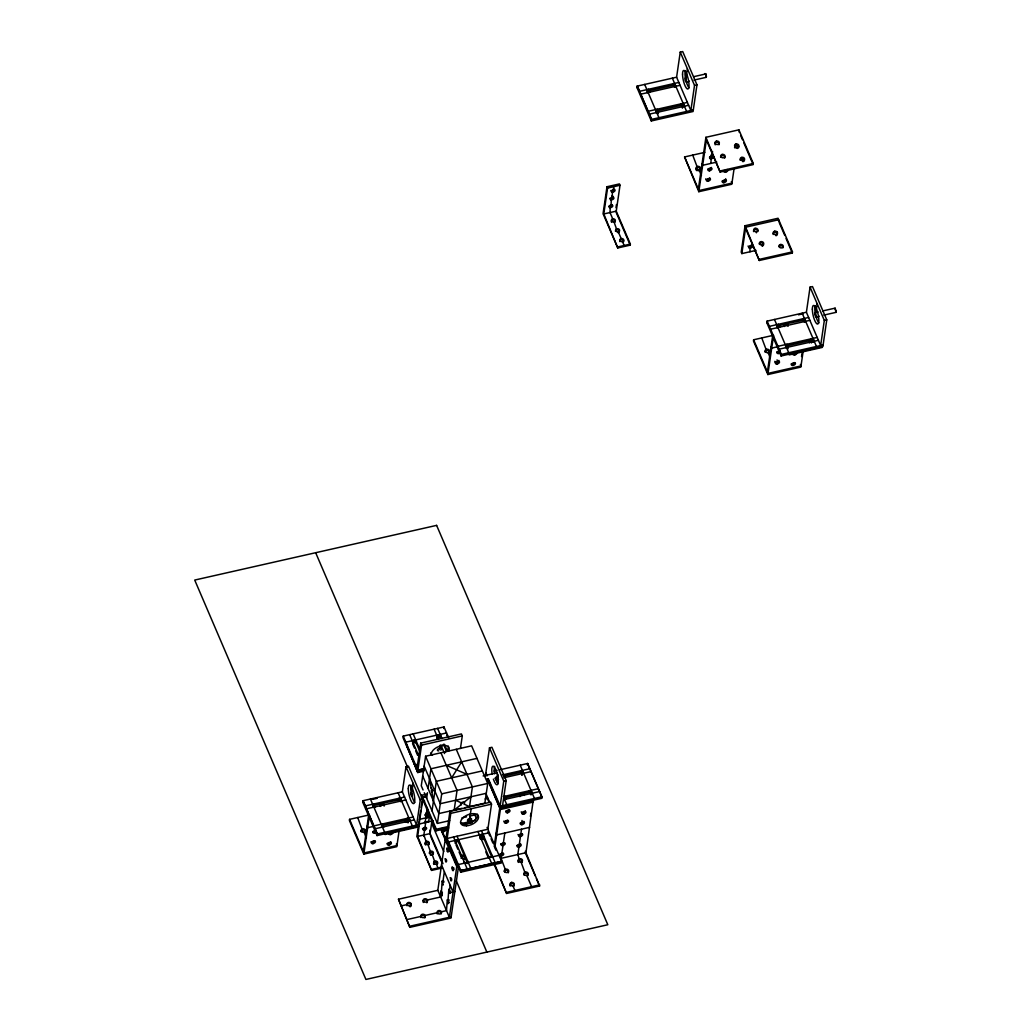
<?xml version="1.0" encoding="UTF-8"?>
<svg xmlns="http://www.w3.org/2000/svg" width="1031" height="1031" viewBox="0 0 1031 1031"><rect width="100%" height="100%" fill="white"/><g stroke="black" fill="none" stroke-linecap="round" stroke-linejoin="round"><path stroke-width="1.5" d="M448.897 899.663L448.962 901.081M496.723 773.637L497.458 773.211M693.979 80.083L706.261 77.312L706.106 74.387L705.024 73.549M834.814 308.978L835.174 308.14L836.077 312.341L823.795 315.125M436.951 737.796L436.976 737.41A1.869 1.482 8.3 0 1 440.018 736.727L440.559 737.384L440.791 735.812A1.869 1.482 8.3 0 0 438.42 734.781A1.869 1.482 8.3 0 0 437.286 736.611L437.054 738.183M465.149 857.251L463.963 855.318A2.165 1.714 8.3 0 0 460.909 856.387L459.066 852.083M368.338 815.109L349.561 819.361L349.393 820.508L363.801 854.119L396.793 846.67L399.268 829.723M402.348 791.821L416.614 825.109L420.274 799.992L422.723 799.45L418.831 826.127L377.05 835.574L362.77 802.286L363.002 800.713L402.348 791.821L406.008 766.716L408.456 766.162L436.1 830.806L448.64 827.97M362.86 802.273L363.092 800.7L377.359 833.989L377.05 835.574M362.397 829.981L357.705 817.519M363.35 851.503L368.66 815.083M363.801 854.119L369.51 814.967M373.042 807.273L373.274 805.701A1.869 1.482 8.3 0 1 374.408 803.871L373.39 805.83A1.869 1.482 8.3 0 0 372.938 806.886M381.302 804.696L381.47 803.536L398.366 799.966A1.869 1.482 8.3 0 1 400.801 801.77M381.534 826.475A1.869 1.482 8.3 0 1 381.947 825.805L382.965 823.846A1.869 1.482 8.3 0 0 381.831 825.663A1.869 1.482 8.3 0 0 384.189 826.707M444 726.945L403.25 736.095L403.018 737.655L417.658 771.807L423.921 770.389M398.366 799.966L398.597 798.406A1.869 1.482 8.3 0 1 400.969 799.437L400.737 801.01M413.753 741.882L413.985 740.31A1.869 1.482 8.3 0 1 416.356 741.341L416.124 742.913L419.849 751.612M406.562 820.895L406.73 819.748M409.397 821.359A1.869 1.482 8.3 0 0 406.923 819.941L407.155 818.369A1.869 1.482 8.3 0 1 409.526 819.4L409.294 820.972M407.374 822.519L407.541 821.372M411.537 794.347L413.135 783.354M408.16 822.802L408.379 821.23A1.869 1.482 8.3 0 0 409.526 819.4M417.027 768.237L420.687 743.132L461.411 733.93L462.275 735.915L460.445 748.48M446.178 838.358L445.366 838.538L437.814 890.32L398.481 899.212L409.861 927.333L450.998 918.028L458.55 866.246L456.759 866.646L445.199 839.685M417.658 771.807L421.55 745.129L420.687 743.132M417.761 772.554L406.369 744.434L417.761 772.554L423.805 771.175M464.917 807.66L484.854 803.149L487.727 783.444L471.605 745.838L425.584 756.251L421.279 785.802L423.071 789.978M421.318 798.432L421.782 795.288L426.486 794.218M418.766 823.447L416.911 836.128L431.602 870.409L442.505 867.934M420.712 810.456L418.728 824.117L433.11 820.805M421.151 807.492L421.795 803.046M422.414 798.845L422.633 797.285L425.777 796.576L422.62 797.388M417.478 837.456L419.565 823.163M410.995 905.798A2.165 1.714 8.3 0 0 410.969 904.896L410.905 903.324A2.165 1.714 8.3 0 0 407 904.496L407.219 904.922A2.165 1.714 8.3 0 0 411.137 903.749M426.654 798.342L427.465 792.71M428.084 788.483L430.958 768.778L476.979 758.378M424.192 827.493L424.592 830.032M409.861 927.333L398.481 899.212M425.12 822.622L427.337 807.466M438.188 736.353L438.42 734.781M423.715 836.051L425.726 822.287A1.998 1.095 -23.2 0 1 424.45 822.235M426.873 814.387L427.569 817.519A1.869 1.018 -23.2 0 0 429.476 815.998L428.728 812.376A1.998 1.095 -23.2 0 0 426.241 812.518M427.195 812.144L427.646 809.103M428.625 821.823L429.476 815.998M439.451 749.511L440.069 745.245M426.422 842.366L423.87 834.994M443.768 728.517L443.974 726.881L448.717 737.977M432.028 810.869L436.332 781.318L482.353 770.917M429.837 830.135L429.94 834.633L431.809 821.81M420.854 917.538L421.022 916.391L407.181 919.523M423.316 900.901L423.148 902.048A2.165 1.714 8.3 0 0 423.406 902.473M447.325 736.289L447.493 735.142L446.681 735.322M430.649 852.225L427.891 844.389M436.1 830.806L436.332 829.233L421.782 795.288M449.671 820.637L437.402 823.408L441.706 793.857L425.584 756.251M424.927 916.623L425.094 915.464L437.312 912.706L437.144 913.853A2.165 1.714 8.3 0 1 439.026 911.675A2.165 1.714 8.3 0 1 441.307 913.827M431.602 870.409L417.632 836.412L430.095 833.589L442.995 863.669M427.221 901.133L427.388 899.986L440.662 896.983C440.482 880.667 442.235 904.329 442.286 892.124M434.863 862.071L432.105 854.235L431.963 855.279A1.998 1.585 8.3 0 0 432.427 855.124M442.492 827.945L441.912 831.927L445.031 831.231M449.941 811.358L450.792 813.356L447.132 838.461L487.856 829.259L491.516 804.154L490.666 802.157L449.941 811.358L446.049 838.035L460.677 872.187L501.401 862.973L501.633 861.4L487.057 827.39M441.397 892.008L442.209 880.758L443.253 884.946L442.544 884.16M442.918 881.544L444.348 871.711M441.216 912.938L441.384 911.791L446.513 910.631L447.286 899.638L448.459 901.983L448.008 903.697L447.622 903.04L449.413 902.64M448.008 900.424L448.82 889.173L450.057 892.06L449.864 893.362L449.336 892.962L451.127 892.562M449.529 889.959L450.199 885.358M456.759 840.085A1.869 1.482 8.3 0 0 455.625 841.915L455.393 843.487A1.869 1.482 8.3 0 1 456.527 841.657L456.759 840.085A1.869 1.482 8.3 0 1 459.117 841.116L458.898 842.688L467.443 863.231A1.869 1.482 8.3 0 1 467.288 863.591M448.305 829.478L442.067 830.883L456.926 865.499L449.374 917.281L437.814 890.32M460.677 872.187L460.883 870.551L446.268 836.463M469.556 819.735L471.154 808.755M464.904 857.508L465.071 856.349M467.365 862.457L467.597 860.885A1.869 1.482 8.3 0 1 466.463 862.715A1.869 1.482 8.3 0 1 464.092 861.684M485.601 774.513L489.493 747.836L491.929 747.282L506.195 780.57L502.535 805.675M485.962 775.905L486.129 774.758M480.962 836.128L481.193 834.556A1.869 1.482 8.3 0 1 483.552 835.6L483.333 837.159L491.903 857.315M481.413 838.706L481.58 837.559M483.475 838.332L483.642 837.185M496.104 778.74L496.491 776.266M496.71 780.415L496.878 779.268M497.496 780.699L497.728 779.127A1.869 1.482 8.3 0 1 495.357 778.096L497.2 782.374M488.294 857.728L488.526 856.155A1.869 1.482 8.3 0 0 490.898 857.186A1.869 1.482 8.3 0 0 492.032 855.369L491.8 856.929M494.429 844.479L499.739 808.059M500.203 769.693L527.614 763.494L541.881 796.783L541.649 798.342L499.867 807.801L503.759 781.124L489.493 747.836M494.828 847.521L500.538 808.368L488.591 780.493M503.695 799.631L503.914 798.058A1.869 1.482 8.3 0 1 505.061 796.228L504.829 797.801A1.869 1.482 8.3 0 0 503.618 798.857M501.852 853.346L502.999 845.497L502.368 844.028M503.373 842.881L504.816 833.048M505.615 870.319L500.499 856.851M503.54 776.188L520.462 772.361L520.681 770.788A1.869 1.482 8.3 0 1 523.052 771.832L522.82 773.392M630.212 245.146L616.1 212.193L620.018 185.258L619.451 183.918L606.988 186.74L603.058 213.675L617.762 247.956L630.212 245.146L630.366 244.089L616.242 211.149L603.779 213.958L617.762 247.956M521.686 775.222L521.918 773.65A1.869 1.482 8.3 0 0 523.052 771.832M603.638 215.015L607.568 188.067L606.988 186.74M525.346 851.232L539.587 886.003L506.595 893.452L494.236 863.076M521.364 794.914L521.531 793.767L523.181 793.934A2.165 1.714 8.3 0 1 524.392 795.417M527.382 765.066L527.614 763.494M511.324 883.631L511.492 882.484M610.339 205.053L610.017 212.554L612.723 218.881A1.998 1.585 8.3 0 1 615.327 220.814A1.998 1.585 8.3 0 1 612.092 221.536A1.998 1.585 8.3 0 1 612.723 218.881L612.569 219.925M611.087 205.182L611.293 198.519M613.355 189.691L613.793 186.663M519.315 844.337L520.462 836.489L519.83 835.033A2.165 1.186 -23.2 0 1 518 834.504M520.835 833.873L521.506 829.272M504.829 797.801L529.019 792.336L529.251 790.764A1.869 1.482 8.3 0 1 531.609 791.795L531.377 793.367M519.456 859.88L517.82 854.531L518.928 846.954L518.309 845.484M615.984 207.695L616.448 204.525M530.424 816.384L530.888 813.227M637.029 87.674L637.248 86.101L676.594 77.209L680.254 52.104L682.702 51.55L696.969 84.826L693.077 111.503L651.296 120.962L637.029 87.674L637.338 86.088L651.605 119.364M533.233 800.249L525.965 852.701L501.13 858.308L500.847 854.493M616.796 229.771L614.038 221.936M618.11 232.838L618.265 231.795L621.178 238.586A1.998 1.585 8.3 0 1 623.781 240.507A1.998 1.585 8.3 0 1 620.533 241.241A1.998 1.585 8.3 0 1 621.178 238.586L621.023 239.63M525.166 873.193L521.055 862.058M541.571 798.368L541.79 796.795L527.524 763.52M647.288 92.661L647.52 91.089A1.869 1.482 8.3 0 1 648.654 89.259L648.435 90.831A1.869 1.482 8.3 0 0 647.197 92.275M651.296 120.962L651.528 119.39L637.248 86.101M655.845 112.624L656.077 111.052A1.869 1.482 8.3 0 1 657.211 109.234L656.992 110.794A1.869 1.482 8.3 0 0 655.78 111.851M658.216 113.655L658.448 112.095A1.869 1.482 8.3 0 1 656.077 111.052M675.06 87.158A1.869 1.482 8.3 0 0 672.624 85.354L672.843 83.795A1.869 1.482 8.3 0 1 675.215 84.826L674.983 86.398M683.643 106.747A1.869 1.482 8.3 0 0 681.182 105.33L681.401 103.757A1.869 1.482 8.3 0 1 683.772 104.788L683.54 106.361M685.783 79.722L687.393 68.742M682.406 108.191L682.638 106.618A1.869 1.482 8.3 0 0 683.772 104.788M680.254 52.104L694.52 85.38L690.86 110.497L676.594 77.209M704.869 152.356L684.571 156.944L698.812 191.702L731.804 184.24L734.046 168.878M697.407 167.563L692.716 155.101M698.825 170.888L698.992 169.741L701.441 175.45M698.361 189.085L705.913 137.303L738.892 129.842L753.3 163.465L753.133 164.612L720.154 172.074L705.745 138.45M698.812 191.702L706.377 139.92M711.248 157.137L711.416 155.99M710.836 163.336L711.351 157.112A2.165 1.714 8.3 0 1 712.473 157.15M712.576 151.415L711.88 156.119L711.261 154.663M716.313 142.265L716.481 141.118A2.165 1.714 8.3 0 1 719.316 143.219A2.165 1.714 8.3 0 1 715.785 144.018A2.165 1.714 8.3 0 1 716.481 141.118M722.022 155.578L722.19 154.431A2.165 1.714 8.3 0 1 725.025 156.532A2.165 1.714 8.3 0 1 721.494 157.331A2.165 1.714 8.3 0 1 722.19 154.431M720.154 172.074L705.913 137.303M735.863 145.152L736.031 144.005A2.165 1.714 8.3 0 1 738.866 146.093A2.165 1.714 8.3 0 1 735.335 146.892A2.165 1.714 8.3 0 1 736.031 144.005M738.892 129.842L739.356 132.458M737.049 148.245L737.513 145.087M737.294 148.477L737.461 147.33M740.142 160.23A2.165 1.714 8.3 0 1 741.469 158.49L742.178 157.253A2.165 1.714 8.3 0 1 743.261 160.617L742.72 160.707A2.165 1.714 8.3 0 1 741.637 157.343M742.384 160.101L742.552 158.954M742.99 161.79L743.158 160.63M745.529 228.341L759.306 260.482L792.298 253.033L792.465 251.873L778.057 218.263L745.065 225.725L741.212 252.131L741.843 253.6L756.058 250.391M741.843 253.6L745.697 227.181L778.676 219.732L778.508 220.879M749.988 251.757L749.898 246.628M754.963 229.488L755.13 228.341A2.165 1.714 8.3 0 1 757.953 230.441A2.165 1.714 8.3 0 1 754.434 231.228A2.165 1.714 8.3 0 1 755.13 228.341M756.38 232.813L756.548 231.666M760.659 242.801L760.826 241.654A2.165 1.714 8.3 0 1 763.662 243.754A2.165 1.714 8.3 0 1 760.143 244.54A2.165 1.714 8.3 0 1 760.826 241.654M759.306 260.482L745.065 225.725M762.089 246.125L762.257 244.978M772.387 335.526L753.622 339.779L753.455 340.926L767.863 374.537L800.842 367.088L803.085 351.726M774.5 232.375L774.681 231.215A2.165 1.714 8.3 0 1 777.503 233.315A2.165 1.714 8.3 0 1 773.985 234.114A2.165 1.714 8.3 0 1 774.681 231.215M775.931 235.699L776.098 234.553M776.446 235.094L776.897 231.936M766.832 322.703L767.064 321.144L806.397 312.238L810.057 287.134L812.505 286.579L826.772 319.868L822.88 346.545L781.098 355.991L766.832 322.703L767.141 321.118L781.408 354.406M780.209 245.687L780.377 244.527A2.165 1.714 8.3 0 1 783.212 246.628A2.165 1.714 8.3 0 1 779.694 247.427A2.165 1.714 8.3 0 1 780.377 244.527M766.445 350.398L761.767 337.936M767.399 371.933L772.709 335.5M767.863 374.537L773.572 335.384M777.103 327.69L777.322 326.118A1.869 1.482 8.3 0 1 778.469 324.288L777.438 326.247A1.869 1.482 8.3 0 0 777 327.304M785.351 325.113L785.532 323.953L802.427 320.396A1.869 1.482 8.3 0 1 804.863 322.2M781.098 355.991L781.33 354.419L823.112 344.973M785.661 347.653L785.88 346.081A1.869 1.482 8.3 0 1 787.027 344.264L785.996 346.223A1.869 1.482 8.3 0 0 785.583 346.893M788.019 348.697L788.251 347.125A1.869 1.482 8.3 0 1 785.88 346.081M802.427 320.396L802.659 318.824A1.869 1.482 8.3 0 1 805.018 319.855L804.786 321.427M801.538 356.571L802.002 353.414M810.624 341.313L810.791 340.166M813.446 341.776A1.869 1.482 8.3 0 0 810.985 340.359L811.217 338.787A1.869 1.482 8.3 0 1 813.575 339.83L813.343 341.39M811.436 342.936L811.603 341.789M815.598 314.764L817.196 303.771M810.057 287.134L824.323 320.422L820.663 345.527L806.397 312.238M430.778 788.161C432.028 786.46 433.007 793.896 431.306 791.138M465.149 857.264L464.981 857.663A2.165 1.714 8.3 0 1 462.635 858.488M451.668 777.851L461.643 761.845M686.311 81.823C685.718 71.126 682.496 85.625 689.378 81.127M818.137 311.968C812.531 310.176 814.915 320.306 819.181 316.156M816.114 316.852L815.07 312.664M461.373 804.786A2.165 1.186 -23.2 0 1 460.896 803.175L461.257 802.827A2.165 1.186 -23.2 0 1 463.744 802.066A2.165 1.186 -23.2 0 1 464.478 803.329M460.986 804.683L454.168 810.095L457.042 790.39L440.933 752.785M464.13 802.182L470.948 796.77M785.532 323.953L778.237 325.86M381.47 803.536L374.176 805.443M521.531 793.767L520.294 794.579A2.165 1.714 8.3 0 0 520.462 796.306M693.657 76.681L705.939 73.91L706.454 76.874M639.581 91.308L678.836 82.441M648.435 90.831L672.624 85.354M640.805 94.169L680.06 85.302M694.52 85.38L696.969 84.826M648.138 111.284L687.393 102.404M656.992 110.794L681.182 105.33M649.362 114.145L688.618 105.265M651.528 119.39L693.309 109.943M716.803 162.086L702.665 165.295L702.059 163.723M607.568 188.067L620.018 185.258M720.321 170.914L753.3 163.465M617.904 246.912L630.366 244.089M759.473 259.335L792.465 251.873M798.522 314.816L803.226 313.746M822.751 310.924L835.02 308.153M769.384 326.35L808.639 317.471M770.608 329.211L809.863 320.332M824.323 320.422L826.772 319.868M777.941 346.313L817.196 337.433M778.521 346.493L771.716 348.13L771.098 346.558M786.795 345.823L810.985 340.359M779.165 349.174L818.421 340.294M405.84 742.152L446.565 732.938M415.673 742.333L412.542 743.042A1.869 1.482 8.3 0 1 415.583 742.243L416.124 742.913M436.976 737.513L440.108 736.804M421.55 745.129L462.275 735.915M415.545 764.783L418.096 764.203M417.826 770.105L424.089 768.688M424.153 768.817L417.89 770.234L403.25 736.095M417.929 771.394L424.128 769.989M485.988 772.902L487.225 775.802M494.042 771.085L497.122 770.389M372.475 799.373L377.178 798.303M483.127 775.943L496.942 772.812M365.322 805.92L404.59 797.053M502.548 774.9L529.766 768.739M497.393 777.58L496.272 777.838A1.869 1.482 8.3 0 0 495.473 778.225M366.559 808.794L405.814 799.914M495.975 779.526L497.728 779.127M503.772 777.761L530.991 771.6M441.706 793.857L487.727 783.444M503.759 781.124L506.195 780.57M422.014 801.564L424.566 800.997M486.284 793.303L440.276 803.703L424.153 766.097M485.124 798.973L487.985 798.329M373.892 825.895L413.147 817.016M503.308 796.628L538.324 788.702M373.944 826.282L367.655 827.713L367.049 826.14M382.733 825.406L406.923 819.941M461.849 808.356L438.832 813.562L422.71 775.956M375.116 828.756L414.372 819.877M504.533 799.489L539.561 791.576M419.424 819.349L429.308 817.119M450.792 813.356L491.516 804.154M419.05 824.555L377.269 834.002L363.002 800.713M500.099 806.229L541.881 796.783M418.29 825.883L385.31 833.344L385.143 834.491L418.122 827.03M500.538 808.368L533.53 800.907M461.94 817.854L466.54 816.823M469.608 816.127L477.276 814.387M436.332 829.233L447.299 826.746M461.398 823.563L475.497 820.38M464.298 824.426L472.134 822.648M448.614 841.927L489.338 832.713M529.676 827.326L496.671 834.891L496.04 833.422M447.325 851.31L448.047 852.096L447.003 847.907L447.325 851.31L449.116 850.91M431.757 869.352L441.1 867.239M458.318 864.558L499.043 855.343M456.926 865.499L457.738 865.318M452.416 870.19C453.911 872.471 453.382 867.29 452.235 866.787C450.238 869.455 455.302 871.711 453.692 867.69M441.513 864.957L453.06 892.021L454.864 891.506M453.06 892.021L454.851 891.609M401.33 905.875L407.039 904.587L406.833 905.656A2.165 1.714 8.3 0 1 410.738 904.483L410.969 904.896M506.762 892.305L539.754 884.843M410.029 926.173L451.166 916.881M741.469 158.49L742.011 158.4A2.165 1.714 8.3 0 1 743.982 161.274M520.462 772.361L521.415 772.361A1.869 1.482 8.3 0 1 522.923 773.778M529.019 792.336L529.973 792.323A1.869 1.482 8.3 0 1 531.3 794.489M460.896 803.175L462.558 803.433L455.612 800.236M836.193 310.499L835.548 310.254L836.077 312.341L835.548 311.942M433.458 801.023L431.486 789.823L434.902 791.177M446.294 765.311L467.017 774.384M463.873 804.025L469.517 806.616L472.391 786.924L456.269 749.305M497.651 776.871L497.986 774.603M461.244 857.689L461.63 858.05A2.165 1.714 8.3 0 0 462.094 858.32M779.14 222.335L784.784 235.493M786.034 238.419L792.298 253.033M740.606 135.383L742.488 139.765M743.738 142.69L752.514 163.143M802.17 313.205L816.436 346.48M731.34 181.624L731.971 183.093L698.979 190.555L684.571 156.944M725.695 172.125L725.064 170.656A2.165 1.186 -23.2 0 1 723.685 170.605M723.543 181.121L724.174 182.577M800.391 364.471L801.01 365.928L768.031 373.39L753.622 339.779M794.115 353.491L794.733 354.96M672.354 78.163L686.62 111.451M774.474 319.468L788.741 352.744M709.135 169.2L709.766 170.669M792.581 363.956L793.213 365.425M705.758 178.814A2.165 1.186 -23.2 0 0 707.614 179.665L708.233 181.121M778.56 349.419L779.191 350.888M778.173 352.035L778.805 353.504M777.039 359.883L777.658 361.353M774.925 361.301A2.165 1.186 -23.2 0 0 776.652 362.5L777.284 363.969M768.043 352.576L769.873 356.855M644.671 84.426L658.938 117.714M612.427 190.774L612.221 197.436L611.654 196.109M622.479 241.641L624.142 245.507M520.204 765.17L534.47 798.458M521.274 772.348L522.369 774.9M529.831 792.311L530.939 794.875M532.731 800.597L533.362 802.066L500.37 809.515L487.212 778.83M521.248 811.797A2.165 1.186 -23.2 0 0 523.091 812.634L523.722 814.103M521.957 820.483L522.575 821.952M521.57 823.099L522.202 824.568M506.775 804.721L503.914 798.058A1.869 1.482 8.3 0 0 506.285 799.089M525.179 852.379L535.192 875.77M536.455 878.683L539.587 886.003M507.162 811.191L507.793 812.647M488.307 778.727L500.254 806.19M487.457 778.856L499.867 807.801M503.811 821.127A2.165 1.186 -23.2 0 0 505.641 821.643L506.26 823.112M526.751 875.371L531.609 886.686M486.232 794.231L489.699 802.324M487.019 797.62L488.849 801.873M496.053 833.319L496.684 834.788M512.91 885.797L514.907 890.462M487.985 831.669L489.815 835.948M491.04 838.783L492.87 843.062M494.094 845.897L495.911 850.175M474.569 814.206L476.438 818.575M437.608 728.389L442.003 738.634M444.413 744.292L447.441 751.354M481.464 830.702L495.215 862.779M443.51 744.253L446.578 751.419M494.068 864.223L506.595 893.452M434.103 729.188L438.497 739.433M440.92 745.078L444.541 753.558M477.959 831.489L491.71 863.578M480.214 838.873L480.059 836.386A1.869 1.482 8.3 0 1 481.193 834.556M485.807 851.928L487.676 856.271M413.173 733.917L419.978 749.808M457.029 836.231L470.78 868.308M409.668 734.716L418.908 756.251M453.524 837.017L467.275 869.107M456.011 844.917L457.841 849.209M412.619 743.699L414.488 748.055M415.725 750.955L417.594 755.298M441.345 830.599L446.217 841.953M424.257 792.762L437.402 823.408M315.666 552.719L407.606 767.206M431.693 823.408L443.742 851.516M456.424 881.093L486.864 952.103M426.847 814.554L426.28 813.214A1.998 1.095 -23.2 0 0 428.213 811.913M406.008 766.716L420.274 799.992M425.12 814.786L425.971 816.784A1.869 1.018 -23.2 0 0 427.569 817.519M430.558 836.064L441.616 861.852M436.332 864.094L437.995 867.947M398.108 792.775L412.374 826.063M396.329 844.054L396.961 845.51L363.969 852.972L349.561 819.361M390.053 833.074L390.685 834.543M370.413 799.038L384.679 832.326M388.532 843.538L389.164 844.995M374.124 831.617L374.756 833.087M372.591 842.082L373.222 843.551M363.982 832.159L366.43 837.868M450.947 892.176L450.611 891.171M448.949 850.433L448.601 848.809M431.486 789.823L432.015 791.924M429.527 778.637L431.126 787.723M443.884 882.201L443.781 881.183M428.883 812.621L428.561 813.575A1.998 1.095 -23.2 0 1 425.313 814.31M765.015 352.074A2.165 1.714 8.3 0 1 767.837 350.463A2.165 1.714 8.3 0 1 768.791 353.272M795.159 353.092A2.165 1.186 -23.2 0 1 792.439 353.233M794.695 362.538A2.165 1.186 -23.2 0 1 791.202 363.904M779.848 353.092A2.165 1.186 -23.2 0 1 776.962 352.654A2.165 1.186 -23.2 0 1 780.183 350.836M796.499 352.396A2.165 1.186 -23.2 0 1 796.241 354.252A2.165 1.186 -23.2 0 1 793.355 354.896A2.165 1.186 -23.2 0 1 793.625 353.053M778.856 360.412A2.165 1.186 -23.2 0 1 776.652 362.5M780.042 350.991A2.165 1.186 -23.2 0 1 776.794 351.983M753.635 231.614A2.165 1.714 8.3 0 1 755.504 229.423A2.165 1.714 8.3 0 1 757.785 231.588M776.858 235.248A2.165 1.714 8.3 0 1 776.433 235.519M773.186 234.501A2.165 1.714 8.3 0 1 775.054 232.31A2.165 1.714 8.3 0 1 777.335 234.462M759.254 244.038A2.165 1.714 8.3 0 1 762.553 243.084A2.165 1.714 8.3 0 1 762.592 245.958M778.985 246.499A2.165 1.714 8.3 0 1 783.045 247.775M752.102 244.927A2.165 1.186 -23.2 0 1 750.323 246.512L749.795 246.654A2.165 1.186 -23.2 0 1 748.055 246.048M809.773 342.769A2.165 1.714 8.3 0 1 809.786 340.668L811.229 340.088A2.165 1.714 8.3 0 1 813.639 341.712M784.462 326.492A2.165 1.714 8.3 0 1 784.604 324.417L786.64 323.953A2.165 1.714 8.3 0 1 788.277 325.165M809.193 342.614A2.165 1.714 8.3 0 1 810.508 341.325L811.062 341.248A2.165 1.714 8.3 0 1 812.647 341.673M784.127 325.925A2.165 1.714 8.3 0 1 788.109 326.312M805.018 319.855A1.869 1.482 8.3 0 1 803.884 321.685M813.575 339.83A1.869 1.482 8.3 0 1 812.441 341.648M779.694 327.149A1.869 1.482 8.3 0 1 777.322 326.118M818.885 322.858A9.524 2.539 77.3 0 1 815.74 315.525M815.225 313.102A9.524 2.539 77.3 0 1 815.225 305.64M713.078 155.178A2.165 1.186 -23.2 0 1 711.918 156.867A2.165 1.186 -23.2 0 1 709.496 157.215M710.282 158.439A2.165 1.714 8.3 0 1 711.003 156.119L711.519 155.965A2.165 1.714 8.3 0 1 713.156 156.184M711.364 167.434A2.165 1.186 -23.2 0 1 709.934 168.929A2.165 1.186 -23.2 0 1 707.756 169.148M725.592 178.763A2.165 1.186 -23.2 0 1 724.819 180.567A2.165 1.186 -23.2 0 1 722.151 181.056M709.831 177.899A2.165 1.186 -23.2 0 1 707.614 179.665M709.856 158.271A2.165 1.714 8.3 0 1 710.836 157.266M697.175 170.734A2.165 1.714 8.3 0 1 696.337 170.102M696.08 169.69A2.165 1.714 8.3 0 1 697.948 167.499A2.165 1.714 8.3 0 1 700.229 169.664M727.461 169.561A2.165 1.186 -23.2 0 1 727.319 171.301A2.165 1.186 -23.2 0 1 724.561 172.151A2.165 1.186 -23.2 0 1 724.213 170.553M726.932 169.6A2.165 1.186 -23.2 0 1 726.559 169.947M720.579 157.266A2.165 1.714 8.3 0 1 723.131 155.578A2.165 1.714 8.3 0 1 724.677 158.104M719.148 144.366A2.165 1.714 8.3 0 1 718.968 144.791M715.243 144.817A2.165 1.714 8.3 0 1 714.986 144.392M715.076 143.09A2.165 1.714 8.3 0 1 719.174 143.928M738.699 147.253A2.165 1.714 8.3 0 1 738.209 148.026M735.167 148.052A2.165 1.714 8.3 0 1 734.536 147.278M734.626 145.964A2.165 1.714 8.3 0 1 738.724 146.802M689.069 87.815A9.524 2.539 77.3 0 1 685.654 79.284A9.524 2.539 77.3 0 1 685.422 70.611M675.215 84.826A1.869 1.482 8.3 0 1 674.068 86.656M649.878 92.12A1.869 1.482 8.3 0 1 647.52 91.089M477.572 814.297A9.524 5.232 -23.2 0 1 471.347 822.287A9.524 5.232 -23.2 0 1 460.522 822.377M479.905 836.824A1.869 1.482 8.3 0 1 483.333 837.159M480.781 839.182A2.165 1.714 8.3 0 0 483.603 838.422L483.616 837.095A2.165 1.714 8.3 0 0 479.905 836.502M483.436 839.569A2.165 1.714 8.3 0 0 483.591 838.693L483.449 838.255A2.165 1.714 8.3 0 0 479.737 837.649M464.504 859.171A2.165 1.714 8.3 0 1 464.079 859.454M461.231 856.748A2.165 1.714 8.3 0 1 464.981 858.398M391.097 832.674A2.165 1.186 -23.2 0 1 389.061 833.125M390.762 841.773A2.165 1.186 -23.2 0 1 389.318 843.255A2.165 1.186 -23.2 0 1 387.14 843.474M374.704 840.665A2.165 1.186 -23.2 0 1 372.861 842.005A2.165 1.186 -23.2 0 1 370.928 841.824M375.619 830.909A2.165 1.186 -23.2 0 1 372.732 831.566M360.953 831.656A2.165 1.714 8.3 0 1 363.505 829.981A2.165 1.714 8.3 0 1 365.051 832.494M375.8 832.674A2.165 1.186 -23.2 0 1 372.9 832.404A2.165 1.186 -23.2 0 1 375.658 830.393M410.789 906.197A2.165 1.714 8.3 0 1 410.029 906.803M423.238 900.746A2.165 1.714 8.3 0 1 426.37 900.218A2.165 1.714 8.3 0 1 426.821 902.808M420.738 917.087A2.165 1.714 8.3 0 1 423.29 915.412A2.165 1.714 8.3 0 1 424.836 917.925M456.527 841.657A1.869 1.482 8.3 0 1 458.898 842.688M513.928 886.222A2.165 1.714 8.3 0 0 511.428 883.606L510.912 883.76A2.165 1.714 8.3 0 0 510.19 886.093M522.292 861.98A2.165 1.714 8.3 0 1 522.111 862.393M518.387 862.419A2.165 1.714 8.3 0 1 518.129 862.006M518.052 861.117A2.165 1.714 8.3 0 1 522.317 861.529M405.131 822.197A2.165 1.714 8.3 0 1 406.459 820.908L407 820.818A2.165 1.714 8.3 0 1 408.598 821.256M405.724 822.351A2.165 1.714 8.3 0 1 405.737 820.251L407.168 819.671A2.165 1.714 8.3 0 1 409.578 821.295M507.742 820.238A2.165 1.186 -23.2 0 1 505.641 821.643M509.275 809.773A2.165 1.186 -23.2 0 1 505.783 811.126M525.32 810.869A2.165 1.186 -23.2 0 1 523.091 812.634M495.511 778.946A2.165 1.714 8.3 0 1 496.001 778.753L496.542 778.663A2.165 1.714 8.3 0 1 498.54 779.436M523.722 874.868A2.165 1.714 8.3 0 1 526.274 873.193A2.165 1.714 8.3 0 1 527.82 875.706M504.211 871.543A2.165 1.714 8.3 0 1 506.994 870.383A2.165 1.714 8.3 0 1 508.27 872.832M519.92 796.602A2.165 1.714 8.3 0 1 523.477 795.352M380.774 806.435A2.165 1.714 8.3 0 1 380.542 803.987L382.578 803.536A2.165 1.714 8.3 0 1 384.305 805.636M392.888 832.442A2.165 1.186 -23.2 0 1 390.955 834.466A2.165 1.186 -23.2 0 1 388.842 833.692M389.203 832.971A2.165 1.186 -23.2 0 1 389.563 832.636M523.8 821.333A2.165 1.186 -23.2 0 1 522.369 822.828A2.165 1.186 -23.2 0 1 520.191 823.047M495.28 778.096A2.165 1.714 8.3 0 1 496.169 777.606L497.818 777.696A2.165 1.714 8.3 0 1 498.308 777.941M379.898 805.92A2.165 1.714 8.3 0 1 384.048 805.894M400.969 799.437A1.869 1.482 8.3 0 1 399.822 801.267M375.632 806.732A1.869 1.482 8.3 0 1 373.274 805.701M520.526 843.719A2.165 1.186 -23.2 0 1 519.096 845.214A2.165 1.186 -23.2 0 1 516.918 845.433M502.948 853.075A2.165 1.186 -23.2 0 1 499.455 854.441M414.823 802.427A9.524 2.539 77.3 0 1 411.408 793.896A9.524 2.539 77.3 0 1 411.163 785.222M438.742 750.89A2.165 1.186 -23.2 0 1 437.685 749.382A2.165 1.186 -23.2 0 1 440.778 748.184A2.165 1.186 -23.2 0 1 440.752 750.117M521.944 833.615A2.165 1.186 -23.2 0 1 519.83 835.033M443.034 745.026A2.165 1.714 8.3 0 1 440.997 745.49M412.851 742.14A1.869 1.482 8.3 0 1 413.985 740.31M504.223 842.984A2.165 1.186 -23.2 0 1 500.705 843.783M531.609 791.795A1.869 1.482 8.3 0 1 530.475 793.625M492.212 774.358A9.524 2.539 77.3 0 1 494.455 767.154A9.524 2.539 77.3 0 1 498.218 782.258A9.524 2.539 77.3 0 1 493.398 779.127M498.308 783.56A9.524 2.539 77.3 0 1 495.847 778.573M494.648 773.804A9.524 2.539 77.3 0 1 494.648 766.342M431.435 754.963A9.524 5.232 -23.2 0 1 441.139 745.761A9.524 5.232 -23.2 0 1 448.743 751.045M448.317 746.07A9.524 5.232 -23.2 0 1 445.186 752.153M432.517 755.014A9.524 5.232 -23.2 0 1 430.584 752.965M428.625 814A1.869 1.018 -23.2 0 1 427.169 815.379A1.869 1.018 -23.2 0 1 425.275 815.302M611.589 222.258A1.998 1.585 8.3 0 1 613.084 219.874A1.998 1.585 8.3 0 1 615.017 222.245M614.476 189.15A1.998 1.095 -23.2 0 1 612.917 190.619A1.998 1.095 -23.2 0 1 610.893 190.542M612.221 204.628A1.998 1.095 -23.2 0 1 610.906 206.007A1.998 1.095 -23.2 0 1 608.896 206.2M613.187 196.341A1.998 1.095 -23.2 0 1 612.259 198.145A1.998 1.095 -23.2 0 1 609.759 198.274M619.244 232.091A1.998 1.585 8.3 0 1 618.961 232.426M615.468 231.318A1.998 1.585 8.3 0 1 617.298 229.72A1.998 1.585 8.3 0 1 619.438 231.292M619.799 241.576A1.998 1.585 8.3 0 1 621.783 239.579A1.998 1.585 8.3 0 1 623.459 241.937M427.427 821.32A1.998 1.095 -23.2 0 1 426.215 822.145M461.746 856.233A1.998 1.585 8.3 0 1 461.231 858.398M430.932 855.292A1.998 1.585 8.3 0 1 430.442 855.137M429.347 853.359A1.998 1.585 8.3 0 1 431.667 852.212A1.998 1.585 8.3 0 1 433.252 854.145M425.094 843.912A1.998 1.585 8.3 0 1 427.697 842.43A1.998 1.585 8.3 0 1 428.587 845.02M425.79 845.033A1.998 1.585 8.3 0 1 425.21 844.325M425.958 827.403A1.998 1.095 -23.2 0 1 424.269 828.64A1.998 1.095 -23.2 0 1 422.491 828.46M433.883 864.403A1.998 1.585 8.3 0 1 435.378 862.019A1.998 1.585 8.3 0 1 437.312 864.39M410.828 792.671C410.982 799.579 413.74 793.38 410.828 792.671M445.276 858.81C445.444 865.705 448.201 859.506 445.276 858.81M450.367 877.677C450.534 884.585 453.292 878.386 450.367 877.677M789.359 353.762L789.192 354.909L822.184 347.447L822.351 346.3L789.359 353.762M511.595 882.459L511.08 882.613A2.165 1.714 8.3 0 0 512.807 885.822L513.322 885.668A2.165 1.714 8.3 0 0 511.595 882.459M751.006 245.455L750.478 245.61A2.165 1.186 -23.2 0 0 748.661 247.35A2.165 1.186 -23.2 0 0 750.413 248.123L750.955 247.968A2.165 1.186 -23.2 0 0 752.759 246.229A2.165 1.186 -23.2 0 0 751.006 245.455M436.616 525.372L194.717 580.066L365.915 979.45L607.813 924.743L436.616 525.372M501.607 861.336L460.883 870.551L501.633 861.4M776.755 364.033A2.165 1.186 -23.2 0 0 779.488 361.868A2.165 1.186 -23.2 0 0 776.163 362.061A2.165 1.186 -23.2 0 0 776.755 364.033M792.697 365.49A2.165 1.186 -23.2 0 0 795.417 363.324A2.165 1.186 -23.2 0 0 792.104 363.518A2.165 1.186 -23.2 0 0 792.697 365.49M765.917 352.151A2.165 1.714 8.3 0 0 769.448 351.352A2.165 1.714 8.3 0 0 766.613 349.251A2.165 1.714 8.3 0 0 765.917 352.151M812.351 309.171A9.524 2.539 77.3 0 0 817.222 324.005A9.524 2.539 77.3 0 0 817.222 311.091A9.524 2.539 77.3 0 0 812.351 309.171M710.978 158.813A2.165 1.186 -23.2 0 0 713.71 156.648A2.165 1.186 -23.2 0 0 710.385 156.828A2.165 1.186 -23.2 0 0 710.978 158.813M709.238 170.734A2.165 1.186 -23.2 0 0 711.97 168.569A2.165 1.186 -23.2 0 0 708.645 168.762A2.165 1.186 -23.2 0 0 709.238 170.734M723.646 182.655A2.165 1.186 -23.2 0 0 726.378 180.489A2.165 1.186 -23.2 0 0 723.053 180.67A2.165 1.186 -23.2 0 0 723.646 182.655M696.879 169.303A2.165 1.714 8.3 0 0 700.41 168.504A2.165 1.714 8.3 0 0 697.575 166.416A2.165 1.714 8.3 0 0 696.879 169.303M707.717 181.198A2.165 1.186 -23.2 0 0 710.436 179.033A2.165 1.186 -23.2 0 0 707.124 179.226A2.165 1.186 -23.2 0 0 707.717 181.198M682.535 74.142A9.524 2.539 77.3 0 0 687.419 88.975A9.524 2.539 77.3 0 0 687.406 76.062A9.524 2.539 77.3 0 0 682.535 74.142M466.424 825.818A9.524 5.232 -23.2 0 0 478.423 816.294A9.524 5.232 -23.2 0 0 463.808 817.106A9.524 5.232 -23.2 0 0 466.424 825.818M468.847 821.114A2.165 1.186 -23.2 0 0 471.567 818.949A2.165 1.186 -23.2 0 0 468.242 819.142A2.165 1.186 -23.2 0 0 468.847 821.114M372.707 843.616A2.165 1.186 -23.2 0 0 375.426 841.451A2.165 1.186 -23.2 0 0 372.114 841.644A2.165 1.186 -23.2 0 0 372.707 843.616M361.868 831.721A2.165 1.714 8.3 0 0 365.386 830.934A2.165 1.714 8.3 0 0 362.564 828.834A2.165 1.714 8.3 0 0 361.868 831.721M388.635 845.072A2.165 1.186 -23.2 0 0 391.368 842.907A2.165 1.186 -23.2 0 0 388.043 843.1A2.165 1.186 -23.2 0 0 388.635 845.072M423.947 901.674A2.165 1.714 8.3 0 0 427.478 900.875A2.165 1.714 8.3 0 0 424.643 898.774A2.165 1.714 8.3 0 0 423.947 901.674M524.637 874.932A2.165 1.714 8.3 0 0 528.168 874.146A2.165 1.714 8.3 0 0 525.333 872.046A2.165 1.714 8.3 0 0 524.637 874.932M518.413 847.031A2.165 1.186 -23.2 0 0 521.132 844.866A2.165 1.186 -23.2 0 0 517.82 845.046A2.165 1.186 -23.2 0 0 518.413 847.031M518.928 861.62A2.165 1.714 8.3 0 0 522.459 860.833A2.165 1.714 8.3 0 0 519.624 858.733A2.165 1.714 8.3 0 0 518.928 861.62M421.653 917.165A2.165 1.714 8.3 0 0 425.184 916.366A2.165 1.714 8.3 0 0 422.349 914.265A2.165 1.714 8.3 0 0 421.653 917.165M437.943 913.479A2.165 1.714 8.3 0 0 441.474 912.68A2.165 1.714 8.3 0 0 438.639 910.579A2.165 1.714 8.3 0 0 437.943 913.479M523.207 814.181A2.165 1.186 -23.2 0 0 525.926 812.016A2.165 1.186 -23.2 0 0 522.614 812.196A2.165 1.186 -23.2 0 0 523.207 814.181M507.265 812.724A2.165 1.186 -23.2 0 0 509.997 810.559A2.165 1.186 -23.2 0 0 506.672 810.74A2.165 1.186 -23.2 0 0 507.265 812.724M505.744 823.189A2.165 1.186 -23.2 0 0 508.476 821.024A2.165 1.186 -23.2 0 0 505.151 821.204A2.165 1.186 -23.2 0 0 505.744 823.189M505.087 872.058A2.165 1.714 8.3 0 0 508.618 871.259A2.165 1.714 8.3 0 0 505.783 869.159A2.165 1.714 8.3 0 0 505.087 872.058M521.673 824.645A2.165 1.186 -23.2 0 0 524.405 822.48A2.165 1.186 -23.2 0 0 521.08 822.661A2.165 1.186 -23.2 0 0 521.673 824.645M500.95 856.039A2.165 1.186 -23.2 0 0 503.682 853.874A2.165 1.186 -23.2 0 0 500.357 854.055A2.165 1.186 -23.2 0 0 500.95 856.039M408.289 788.754A9.524 2.539 77.3 0 0 413.16 803.587A9.524 2.539 77.3 0 0 413.16 790.674A9.524 2.539 77.3 0 0 408.289 788.754M502.471 845.575A2.165 1.186 -23.2 0 0 505.203 843.41A2.165 1.186 -23.2 0 0 501.878 843.59A2.165 1.186 -23.2 0 0 502.471 845.575M519.933 836.566A2.165 1.186 -23.2 0 0 522.665 834.401A2.165 1.186 -23.2 0 0 519.34 834.582A2.165 1.186 -23.2 0 0 519.933 836.566M610.262 207.656A1.998 1.095 -23.2 0 0 612.775 205.659A1.998 1.095 -23.2 0 0 609.721 205.826A1.998 1.095 -23.2 0 0 610.262 207.656M616.306 231.395A1.998 1.585 8.3 0 0 619.554 230.66A1.998 1.585 8.3 0 0 616.95 228.727A1.998 1.585 8.3 0 0 616.306 231.395M611.396 199.911A1.998 1.095 -23.2 0 0 613.896 197.926A1.998 1.095 -23.2 0 0 610.842 198.094A1.998 1.095 -23.2 0 0 611.396 199.911M612.517 192.178A1.998 1.095 -23.2 0 0 615.03 190.181A1.998 1.095 -23.2 0 0 611.976 190.348A1.998 1.095 -23.2 0 0 612.517 192.178M430.159 853.836A1.998 1.585 8.3 0 0 433.407 853.101A1.998 1.585 8.3 0 0 430.803 851.181A1.998 1.585 8.3 0 0 430.159 853.836M425.932 843.989A1.998 1.585 8.3 0 0 429.18 843.255A1.998 1.585 8.3 0 0 426.576 841.322A1.998 1.585 8.3 0 0 425.932 843.989M424.115 830.097A1.998 1.095 -23.2 0 0 426.615 828.112A1.998 1.095 -23.2 0 0 423.561 828.28A1.998 1.095 -23.2 0 0 424.115 830.097M434.386 863.694A1.998 1.585 8.3 0 0 437.634 862.96A1.998 1.585 8.3 0 0 435.018 861.027A1.998 1.585 8.3 0 0 434.386 863.694"/></g></svg>
